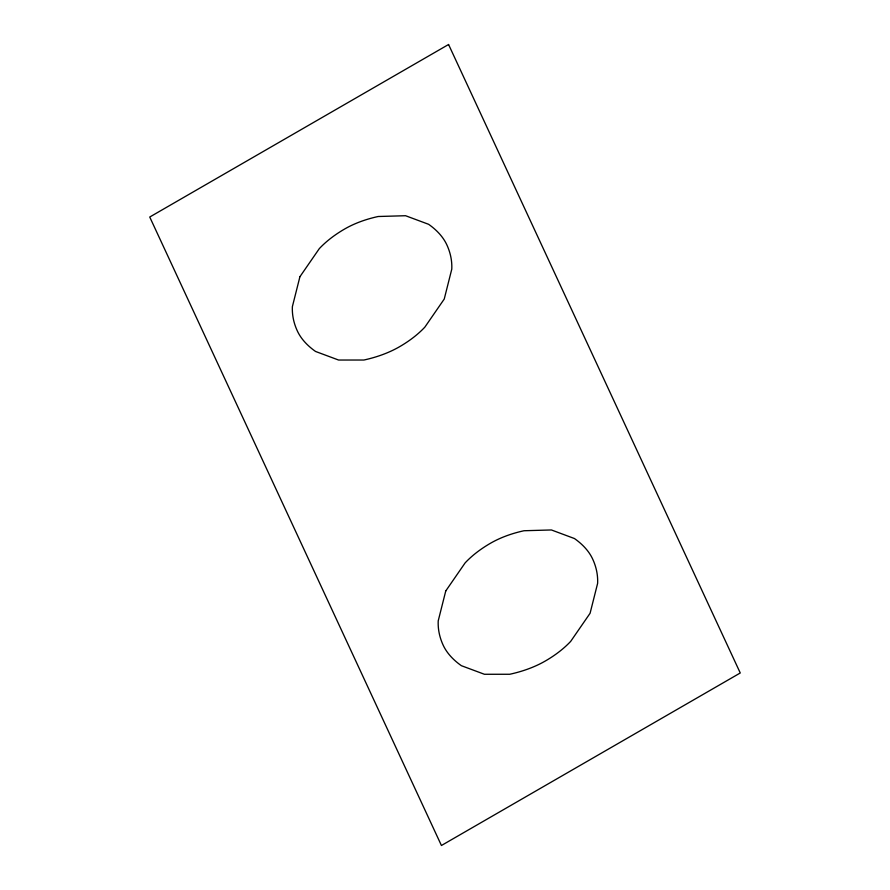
<?xml version="1.0" encoding="UTF-8"?>
<svg xmlns="http://www.w3.org/2000/svg" width="890" height="890" viewBox="0 0 890 890"><rect width="100%" height="100%" fill="white"/><g stroke="black" fill="none" stroke-linecap="round" stroke-linejoin="round"><path stroke-width="1.33" d="M299.919 276.723L292.387 306.605A147.862 85.373 0 0 0 297.371 331.013A94.418 54.513 0 0 0 315.55 351.461L338.589 360.038L363.899 360.027A100.247 57.883 0 0 0 399.421 346.8A147.862 85.373 0 0 0 424.875 327.108L444.243 299.04L451.775 269.158A147.862 85.373 0 0 0 446.791 244.75A94.418 54.513 0 0 0 428.613 224.302L405.573 215.725L378.194 216.504A94.418 54.513 0 0 0 344.73 228.964A147.862 85.373 0 0 0 319.288 248.655L299.919 276.723M445.757 590.96L438.225 620.842A147.862 85.373 0 0 0 443.209 645.25A94.418 54.513 0 0 0 461.387 665.698L484.427 674.275L509.748 674.264A100.247 57.883 0 0 0 545.27 661.036A147.862 85.373 0 0 0 570.712 641.345L590.081 613.277L597.613 583.395A147.862 85.373 0 0 0 592.629 558.987A94.418 54.513 0 0 0 574.451 538.539L551.411 529.962L524.032 530.74A94.418 54.513 0 0 0 490.579 543.2A147.862 85.373 0 0 0 465.125 562.892L445.757 590.96M448.571 44.5L149.743 217.027L441.429 845.5L740.258 672.973L448.571 44.5"/></g></svg>
